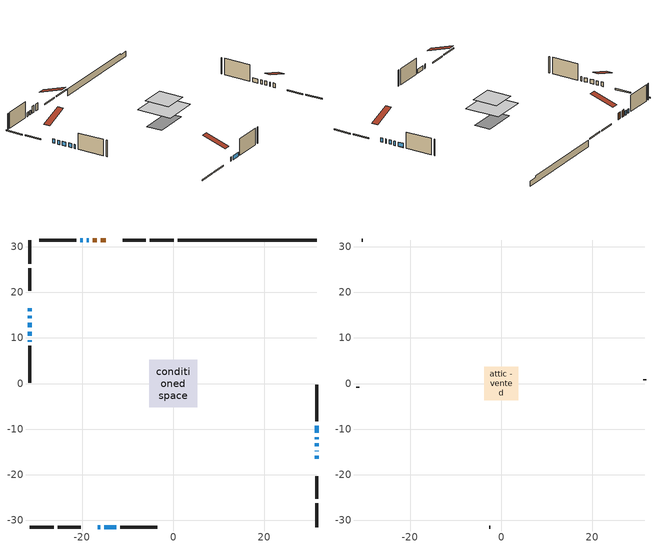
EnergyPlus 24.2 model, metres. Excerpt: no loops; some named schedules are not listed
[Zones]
conditioned space
 floor adiabatic (AdiabaticFloorConstruction): -5.26,-5.26 -5.26,5.26 5.26,5.26 5.26,-5.26 z3.2
 floor foundation (Slab1 construction): -5.18,-2.44 -5.18,2.44 5.18,2.44 5.18,-2.44 z-1.22
 wall outside (RimJoist1 construction): 0.09,31.5 -5.14,31.5 / -31.5,-31.5 -26.27,-31.5 / -31.5,31.5 -31.5,26.27 / 31.5,-31.5 31.5,-26.27 z0.76:1.06
 wall outside (RimJoist2 construction): -6.07,31.5 -11.1,31.5 / -25.34,-31.5 -20.31,-31.5 / -31.5,25.34 -31.5,20.31 / 31.5,-25.34 31.5,-20.31 z0.76:1.06
 wall outside (AdiabaticWallConstruction 1): -14.87,31.5 -15.9,31.5 / -16.83,31.5 -17.64,31.5 z0.76:2.79
 wall outside (AdiabaticWallConstruction): -16.54,-31.5 -16.05,-31.5 / -18.57,31.5 -18.97,31.5 / -19.9,31.5 -20.4,31.5 / -31.5,16.54 -31.5,15.83 / 31.5,-16.54 31.5,-15.82 / 31.5,-14.89 31.5,-14.72 / -31.5,14.9 -31.5,14.28 / 31.5,-13.79 31.5,-13.17 / 31.5,-12.24 31.5,-11.75 / -15.13,-31.5 -12.55,-31.5 / -31.5,13.35 -31.5,12.3 / -31.5,11.37 -31.5,10.45 / -31.5,9.52 -31.5,9.2 / 31.5,-10.82 31.5,-9.25 z0.76:1.98
 wall outside (Wall1 construction): -21.33,31.5 -29.42,31.5 / -11.62,-31.5 -3.53,-31.5 / -31.5,8.27 -31.5,0.18 / 31.5,-8.32 31.5,-0.22 z0.76:5.64
 wall foundation (FoundationWall1 construction): 1.02,31.5,-1.22 1.02,31.5,0.76 28.45,31.5,0.76 28.45,31.5,0.26 31.5,31.5,0.26 31.5,31.5,-1.22
 window (WindowConstruction 10): -16.54,-31.5 -16.05,-31.5 z0.76:1.98
 window (WindowConstruction 5): -18.57,31.5 -18.97,31.5 z0.76:1.98
 window (WindowConstruction 6): -19.9,31.5 -20.4,31.5 z0.76:1.98
 window (WindowConstruction 7): -31.5,16.54 -31.5,15.83 z0.76:1.98
 window (WindowConstruction 8): 31.5,-16.54 31.5,-15.82 z0.76:1.98
 window (WindowConstruction 9): 31.5,-14.89 31.5,-14.72 z0.76:1.98
 window (WindowConstruction 12): -31.5,14.9 -31.5,14.28 z0.76:1.98
 window (WindowConstruction 13): 31.5,-13.79 31.5,-13.17 z0.76:1.98
 window (WindowConstruction 11): 31.5,-12.24 31.5,-11.75 z0.76:1.98
 window (WindowConstruction): -15.12,-31.5 -12.55,-31.5 z0.76:1.98
 window (WindowConstruction 1): -31.5,13.35 -31.5,12.3 z0.76:1.98
 window (WindowConstruction 2): -31.5,11.37 -31.5,10.45 z0.76:1.98
 window (WindowConstruction 3): -31.5,9.52 -31.5,9.2 z0.76:1.98
 window (WindowConstruction 4): 31.5,-10.82 31.5,-9.25 z0.76:1.98
 door (Door): -14.87,31.5 -15.9,31.5 z0.76:2.79
 door (Door 1): -16.83,31.5 -17.64,31.5 z0.76:2.79
 ceiling adiabatic (AdiabaticFloorConstruction): 5.26,-5.26 5.26,5.26 -5.26,5.26 -5.26,-5.26 z3.2
attic - vented
 floor to conditioned space (Floor1 construction Reversed): -3.72,-3.72 -3.72,3.72 3.72,3.72 3.72,-3.72 z5.64
 wall outside (Wall3 construction): -30.35,31.5 -30.57,31.5 / -2.6,-31.5 -2.38,-31.5 / -31.5,-0.75 -31.5,-0.97 / 31.5,0.7 31.5,0.92 z0.76:5.64
 roof outside (Roof1 construction): -13.94,31.5,5.64 -13.94,24.26,8.05 -12.03,24.26,8.05 -12.03,31.5,5.64; -17.47,-31.5,5.64 -17.47,-24.26,8.05 -19.38,-24.26,8.05 -19.38,-31.5,5.64; -31.5,17.47,5.64 -24.26,17.47,8.05 -24.26,19.38,8.05 -31.5,19.38,5.64; 31.5,-17.47,5.64 24.26,-17.47,8.05 24.26,-19.38,8.05 31.5,-19.38,5.64
[Building]
Building 1: Terrain=Suburbs
[Site:Location]
London AP_ON: Latitude {deg}=43.03; Longitude {deg}=-81.15; Time Zone {hr}=-5; Elevation {m}=278; Keep Site Location Information=Yes
[Site:GroundTemperature:Shallow]
3.98693, 1.93205, 1.76749, 2.74264, 6.6573, 10.5537, 13.9317, 16.0716, 16.2534, 14.513, 11.2211, 7.44421
[Site:WaterMainsTemperature]
Calculation Method=Schedule; Temperature Schedule=mains temperature schedule
[Material] Roughness=Rough; Thermal Absorptance=0.9
Name | Thickness {m} | Conductivity {W/m-K} | Density {kg/m3} | Specific Heat {J/kg-K} | Solar Absorptance | Visible Absorptance
asphalt or fiberglass shingles | 0.00635 | 0.162714 | 1121.4 | 1465.45 | 0.4 | 0.4
ceiling stud and cavity | 0.1397 | 0.105361 | 65.682 | 1177.47 | 0.7 | 0.7
concrete 4.0 in. | 0.1016 | 1.803125 | 2242.8 | 837.4 | 0.7 | 0.7
concrete 8.0 in. | 0.2032 | 1.803125 | 2242.8 | 837.4 | 0.7 | 0.7
door material | 0.04445 | 0.188738 | 512.64 | 1214.23 | 0.7 | 0.7
door material 1 | 0.04445 | 0.053851 | 512.64 | 1214.23 | 0.7 | 0.7
exterior vertical ins | 0.00159689 | 0.029427 | 32.04 | 1214.23 | 0.7 | 0.7
floor covering | 0.0127 | 0.0433444 | 54.468 | 1339.84 | 0.6 | 0.6
floor rigid ins; wall rigid ins | 0.512978 | 0.029427 | 32.04 | 1214.23 | 0.7 | 0.7
floor stud and cavity | 0.1397 | 1.75129 | 37.0049 | 1207.88 | 0.7 | 0.7
furniture material conditioned space 1 | 0.1524 | 0.115458 | 640.8 | 1214.23 | 0.6 | 0.6
gypsum board | 0.0127 | 0.160291 | 801 | 837.4 | 0.6 | 0.6
gypsum board 1 | 0.0127 | 0.160291 | 801 | 837.4 | 0.7 | 0.7
osb sheathing 0.5 in. | 0.0127 | 0.115458 | 512.64 | 1214.23 | 0.7 | 0.7
osb sheathing 0.75 in. | 0.01905 | 0.115458 | 512.64 | 1214.23 | 0.7 | 0.7
rim joist stud and cavity | 0.0508 | 0.177588 | 50.32683 | 1063.81 | 0.6 | 0.6
rim joist stud and cavity 1 | 0.0508 | 0.182071 | 50.32683 | 1063.81 | 0.6 | 0.6
wall stud and cavity | 0.1397 | 1.20227 | 139.0536 | 1170.24 | 0.7 | 0.7
wall stud and cavity 1 | 0.0889 | 6.1454 | 50.32683 | 1063.81 | 0.6 | 0.6
wall stud and cavity 2 | 0.0889 | 0.380278 | 52.3479 | 1209.89 | 0.7 | 0.7
wall stud and cavity 3 | 0.0889 | 0.391764 | 83.0341 | 1211.67 | 0.7 | 0.7
wood siding | 0.0254 | 0.102417 | 544.68 | 1172.36 | 0.4 | 0.4
wood siding 1 | 0.00254 | 0.102417 | 544.68 | 1172.36 | 0.4 | 0.4
wood siding 2; wood siding 3; wood siding 4 | 0.0254 | 0.102417 | 544.68 | 1172.36 | 0.7 | 0.7
[WindowMaterial:SimpleGlazingSystem]
Name | U-Factor {W/m2-K} | Solar Heat Gain Coefficient
WindowMaterial | 5.27429 | 0.65
WindowMaterial 1 | 5.16812 | 0.62
WindowMaterial 10 | 5.36741 | 0.69
WindowMaterial 11 | 4.27667 | 0.43
WindowMaterial 2 | 5.08351 | 0.61
WindowMaterial 3 | 4.42089 | 0.47
WindowMaterial 4 | 4.96995 | 0.58
WindowMaterial 5 | 4.54297 | 0.49
WindowMaterial 6 | 4.721257 | 0.53
WindowMaterial 7 | 4.95519 | 0.58
WindowMaterial 8 | 4.89955 | 0.57
WindowMaterial 9 | 3.86842 | 0.34
[Construction]
AdiabaticFloorConstruction: floor stud and cavity, floor rigid ins, osb sheathing 0.75 in., floor covering
AdiabaticWallConstruction: wood siding 3, wall rigid ins, wall stud and cavity 2, gypsum board
AdiabaticWallConstruction 1: wood siding 4, wall rigid ins, wall stud and cavity 2, gypsum board
Door: door material
Door 1: door material 1
Floor1 construction Reversed: gypsum board, ceiling stud and cavity
FoundationWall1 construction: concrete 8.0 in., gypsum board 1
furniture construction conditioned space 1: furniture material conditioned space 1
PartitionWallConstruction: gypsum board, wall stud and cavity 3, gypsum board
RimJoist1 construction: wood siding 2, rim joist stud and cavity
RimJoist2 construction: wood siding 2, rim joist stud and cavity 1
Roof1 construction: asphalt or fiberglass shingles
Slab1 construction: concrete 4.0 in.
Wall1 construction: wood siding, osb sheathing 0.5 in., wall stud and cavity, gypsum board
Wall3 construction: wood siding 1, wall stud and cavity 1
WindowConstruction: WindowMaterial
WindowConstruction 1: WindowMaterial 1
WindowConstruction 10; WindowConstruction 11: WindowMaterial 10
WindowConstruction 12; WindowConstruction 13: WindowMaterial 11
WindowConstruction 2: WindowMaterial 2
WindowConstruction 3: WindowMaterial 3
WindowConstruction 4: WindowMaterial 4
WindowConstruction 5: WindowMaterial 5
WindowConstruction 6: WindowMaterial 6
WindowConstruction 7: WindowMaterial 7
WindowConstruction 8: WindowMaterial 8
WindowConstruction 9: WindowMaterial 9
[Zone] Multiplier=1; Part of Total Floor Area=Yes
Name | Volume {m3}
attic - vented | 21.6621
conditioned space | 435.7
[Space]
Name | Zone | Volume {m3}
attic - vented 1 | attic - vented | 21.6621
conditioned space 1 | conditioned space | 435.7
[ZoneInfiltration:EffectiveLeakageArea]
infil attic - vented 1: Zone or Space=attic - vented 1; Schedule=Always On Discrete; Effective Air Leakage Area {cm2}=2412.22; Stack Coefficient=0.000506984; Wind Coefficient=1.52131e-05
[ZoneMixing]
whole house fan mix: Zone or Space=attic - vented; Schedule=Always On Continuous; Design Flow Rate Calculation Method=Flow/Zone; Design Flow Rate {m3/s}=0; Source Zone or Space=conditioned space
[SurfaceProperty:ExposedFoundationPerimeter]
Slab1: Exposed Perimeter Calculation Method=TotalExposedPerimeter; Total Exposed Perimeter {m}=30.481
[InternalMass] Zone or ZoneList=conditioned space; Space or SpaceList=conditioned space 1
Name | Construction | Surface Area {m2}
furniture mass conditioned space 1 | furniture construction conditioned space 1 | 64.4561
partition wall mass | PartitionWallConstruction | 161.14
[Lights]
interior lighting: Zone or ZoneList or Space or SpaceList=conditioned space 1; Schedule=interior lighting schedule; Design Level Calculation Method=LightingLevel; Lighting Level {W}=343.2; Return Air Fraction=0; Fraction Radiant=0.6; Fraction Visible=0.2; Fraction Replaceable=1
[People]
occupants: Zone or ZoneList or Space or SpaceList=conditioned space 1; Number of People Schedule=occupants schedule; Number of People Calculation Method=People; Number of People=3; Fraction Radiant=0.314171; Sensible Heat Fraction=0.56303; Activity Level Schedule=occupants activity schedule; Carbon Dioxide Generation Rate {m3/s-W}=0; Enable ASHRAE 55 Comfort Warnings=No; Mean Radiant Temperature Calculation Type=EnclosureAveraged
[ElectricEquipment] Zone or ZoneList or Space or SpaceList=conditioned space 1; Design Level Calculation Method=EquipmentLevel
Name | Schedule | Design Level {W} | Fraction Latent | Fraction Radiant | Fraction Lost
clothes dryer | clothes dryer schedule | 140.772 | 0.015 | 0.081 | 0.85
clothes washer | clothes washer schedule | 32.1985 | 0.03 | 0.162 | 0.7
cooking range | cooking range schedule | 215.147 | 0.08 | 0.432 | 0.2
dishwasher | dishwasher schedule | 66.8632 | 0.3 | 0.18 | 0.4
fridge | fridge schedule | 72.9452 | 0 | 0.6 | 0
mech vent house fan | mech vent house fan schedule | 1.345 | 0 | 0 | 1
mech vent house fan cfis | mech vent house fan cfis schedule | 0 | 0 | 0 | 0
misc plug loads | misc plug loads schedule | 494.7 | 0.045 | 0.513 | 0.1
whole house fan | Always On Discrete | 0 | 0 | 0 | 1
[OtherEquipment] Zone or ZoneList or Space or SpaceList=conditioned space 1; Design Level Calculation Method=EquipmentLevel
Name | Fuel Type | Schedule | Design Level {W} | Fraction Latent | Fraction Radiant | Fraction Lost
clothes dryer 1 | Electricity | clothes dryer schedule | 0 | 0.015 | 0.081 | 0.85
cooking range 1 | Electricity | cooking range schedule | 0 | 0.08 | 0.432 | 0.2
general water use latent | None | general water use schedule | 62.594 | 1 | 0 | 0
general water use sensible | None | general water use schedule | -61.6891 | 0 | 0.6 | 0
mech vent house fan latent load | None | Always On Discrete | 0 | 1 | 0 | 0
mech vent house fan sensible load | None | Always On Discrete | 0 | 0 | 0 | 0
water heater energy adjustment1 | NaturalGas | Always On Discrete | 0.01 | 0 | 0 | 1
[ZoneInfiltration:DesignFlowRate] Zone or ZoneList or Space or SpaceList=conditioned space 1; Schedule=Always On Discrete; Design Flow Rate Calculation Method=Flow/Zone; Design Flow Rate {m3/s}=0
infil flow; natural vent flow; whole house fan flow
[Foundation:Kiva]
Foundation Kiva 1: Initial Indoor Air Temperature {C}=19.4389; Wall Height Above Grade {m}=0.760019; Wall Depth Below Slab {m}=0.2032; Custom Block Material Name 1=exterior vertical ins; Custom Block Depth 1 {m}=1.98001; Custom Block X Position 1 {m}=0.2159; Custom Block Z Position 1 {m}=0
[Foundation:Kiva:Settings]
Soil Conductivity {W/m-K}=0.849921; Soil Density {kg/m3}=1842.3; Soil Specific Heat {J/kg-K}=418.7; Ground Solar Absorptivity=0.9; Ground Thermal Absorptivity=0.9; Ground Surface Roughness {m}=0.03; Far-Field Width {m}=40; Deep-Ground Boundary Condition=ZeroFlux; Deep-Ground Depth {m}=40; Minimum Cell Dimension {m}=0.2; Maximum Cell Growth Coefficient=3; Simulation Timestep=Timestep
[Exterior:Lights]
exterior lighting: Schedule=exterior lighting schedule; Design Level {W}=75.6
[EnergyManagementSystem:GlobalVariable]
infil_program_Qfan
infil_program_Qinf
natural_vent_program_Qnv
natural_vent_program_Qwhf
[EnergyManagementSystem:Sensor]
Name | Output:Variable or Output:Meter Index Key | Output:Variable or Output:Meter
airflow_gain | infil flow | Infiltration Sensible Heat Gain Energy
airflow_gain_1 | natural vent flow | Infiltration Sensible Heat Gain Energy
airflow_gain_2 | whole house fan flow | Infiltration Sensible Heat Gain Energy
airflow_loss | infil flow | Infiltration Sensible Heat Loss Energy
airflow_loss_1 | natural vent flow | Infiltration Sensible Heat Loss Energy
airflow_loss_2 | whole house fan flow | Infiltration Sensible Heat Loss Energy
clg_load_cond |  | Cooling:EnergyTransfer:Zone:CONDITIONED SPACE
clg_sp_s; clg_sp_s_1 | cooling setpoint | Schedule Value
clothes_dryer_exhaust_0_sch_s | clothes dryer exhaust 0 schedule | Schedule Value
cool_season | cooling season schedule | Schedule Value
htg_load_cond |  | Heating:EnergyTransfer:Zone:CONDITIONED SPACE
htg_sp_s; htg_sp_s_1 | heating setpoint | Schedule Value
ig_ee_conv | clothes dryer | Electric Equipment Convective Heating Energy
ig_ee_conv_2 | cooking range | Electric Equipment Convective Heating Energy
ig_ee_conv_4 | fridge | Electric Equipment Convective Heating Energy
ig_ee_conv_5 | misc plug loads | Electric Equipment Convective Heating Energy
ig_ee_conv_6 | whole house fan | Electric Equipment Convective Heating Energy
ig_ee_rad | clothes dryer | Electric Equipment Radiant Heating Energy
ig_ee_rad_2 | cooking range | Electric Equipment Radiant Heating Energy
ig_ee_rad_4 | fridge | Electric Equipment Radiant Heating Energy
ig_ee_rad_5 | misc plug loads | Electric Equipment Radiant Heating Energy
ig_ee_rad_6 | whole house fan | Electric Equipment Radiant Heating Energy
ig_lgt_conv | interior lighting | Lights Convective Heating Energy
ig_lgt_rad | interior lighting | Lights Radiant Heating Energy
ig_lgt_vis | interior lighting | Lights Visible Radiation Heating Energy
ig_oe_conv | clothes dryer 1 | Other Equipment Convective Heating Energy
ig_oe_conv_1 | cooking range 1 | Other Equipment Convective Heating Energy
ig_oe_conv_2 | general water use latent | Other Equipment Convective Heating Energy
ig_oe_conv_3 | general water use sensible | Other Equipment Convective Heating Energy
ig_oe_conv_4 | water heater energy adjustment1 | Other Equipment Convective Heating Energy
ig_oe_rad | clothes dryer 1 | Other Equipment Radiant Heating Energy
ig_oe_rad_1 | cooking range 1 | Other Equipment Radiant Heating Energy
ig_oe_rad_2 | general water use latent | Other Equipment Radiant Heating Energy
ig_oe_rad_3 | general water use sensible | Other Equipment Radiant Heating Energy
ig_oe_rad_4 | water heater energy adjustment1 | Other Equipment Radiant Heating Energy
ig_ppl_conv | occupants | People Convective Heating Energy
ig_ppl_rad | occupants | People Radiant Heating Energy
im_conv | furniture mass conditioned space 1 | Surface Inside Face Convection Heat Gain Energy
im_conv_1 | partition wall mass | Surface Inside Face Convection Heat Gain Energy
im_ig | furniture mass conditioned space 1 | Surface Inside Face Internal Gains Radiation Heat Gain Energy
im_ig_1 | partition wall mass | Surface Inside Face Internal Gains Radiation Heat Gain Energy
im_lgt | furniture mass conditioned space 1 | Surface Inside Face Lights Radiation Heat Gain Energy
im_lgt_1 | partition wall mass | Surface Inside Face Lights Radiation Heat Gain Energy
im_sol | furniture mass conditioned space 1 | Surface Inside Face Solar Radiation Heat Gain Energy
im_sol_1 | partition wall mass | Surface Inside Face Solar Radiation Heat Gain Energy
im_surf | furniture mass conditioned space 1 | Surface Inside Face Net Surface Thermal Radiation Heat Gain Energy
im_surf_1 | partition wall mass | Surface Inside Face Net Surface Thermal Radiation Heat Gain Energy
mv_conv | mech vent house fan | Electric Equipment Convective Heating Energy
mv_conv_1 | mech vent house fan cfis | Electric Equipment Convective Heating Energy
mv_conv_2 | mech vent house fan latent load | Other Equipment Convective Heating Energy
mv_conv_3 | mech vent house fan sensible load | Other Equipment Convective Heating Energy
mv_rad | mech vent house fan | Electric Equipment Radiant Heating Energy
mv_rad_1 | mech vent house fan cfis | Electric Equipment Radiant Heating Energy
mv_rad_2 | mech vent house fan latent load | Other Equipment Radiant Heating Energy
mv_rad_3 | mech vent house fan sensible load | Other Equipment Radiant Heating Energy
natural_vent_s | natural vent schedule | Schedule Value
out_pb_s |  | Site Outdoor Air Barometric Pressure
out_wt_s |  | Site Outdoor Air Humidity Ratio
site_vw_s |  | Site Wind Speed
ss_back_out | Window1 | Surface Window Shortwave from Zone Back Out Window Heat Transfer Rate
ss_back_out_1 | Window10 | Surface Window Shortwave from Zone Back Out Window Heat Transfer Rate
ss_back_out_10 | Window4 | Surface Window Shortwave from Zone Back Out Window Heat Transfer Rate
ss_back_out_11 | Window5 | Surface Window Shortwave from Zone Back Out Window Heat Transfer Rate
ss_back_out_12 | Window6 | Surface Window Shortwave from Zone Back Out Window Heat Transfer Rate
ss_back_out_13 | Window7 | Surface Window Shortwave from Zone Back Out Window Heat Transfer Rate
ss_back_out_2 | Window11 | Surface Window Shortwave from Zone Back Out Window Heat Transfer Rate
ss_back_out_3 | Window12 | Surface Window Shortwave from Zone Back Out Window Heat Transfer Rate
ss_back_out_4 | Window13 | Surface Window Shortwave from Zone Back Out Window Heat Transfer Rate
ss_back_out_5 | Window14 | Surface Window Shortwave from Zone Back Out Window Heat Transfer Rate
ss_back_out_6 | Window15 | Surface Window Shortwave from Zone Back Out Window Heat Transfer Rate
ss_back_out_7 | Window17 | Surface Window Shortwave from Zone Back Out Window Heat Transfer Rate
ss_back_out_8 | Window2 | Surface Window Shortwave from Zone Back Out Window Heat Transfer Rate
ss_back_out_9 | Window3 | Surface Window Shortwave from Zone Back Out Window Heat Transfer Rate
ss_conv | Door1 | Surface Inside Face Convection Heat Gain Energy
ss_conv_1 | Door3 | Surface Inside Face Convection Heat Gain Energy
ss_conv_10 | Window2 | Surface Inside Face Convection Heat Gain Energy
ss_conv_11 | Window3 | Surface Inside Face Convection Heat Gain Energy
ss_conv_12 | Window4 | Surface Inside Face Convection Heat Gain Energy
ss_conv_13 | Window5 | Surface Inside Face Convection Heat Gain Energy
ss_conv_14 | Window6 | Surface Inside Face Convection Heat Gain Energy
ss_conv_15 | Window7 | Surface Inside Face Convection Heat Gain Energy
ss_conv_2 | Window1 | Surface Inside Face Convection Heat Gain Energy
ss_conv_3 | Window10 | Surface Inside Face Convection Heat Gain Energy
ss_conv_4 | Window11 | Surface Inside Face Convection Heat Gain Energy
ss_conv_5 | Window12 | Surface Inside Face Convection Heat Gain Energy
ss_conv_6 | Window13 | Surface Inside Face Convection Heat Gain Energy
ss_conv_7 | Window14 | Surface Inside Face Convection Heat Gain Energy
ss_conv_8 | Window15 | Surface Inside Face Convection Heat Gain Energy
ss_conv_9 | Window17 | Surface Inside Face Convection Heat Gain Energy
ss_ig | Door1 | Surface Inside Face Internal Gains Radiation Heat Gain Energy
ss_ig_1 | Door3 | Surface Inside Face Internal Gains Radiation Heat Gain Energy
ss_ig_10 | Window2 | Surface Inside Face Internal Gains Radiation Heat Gain Energy
ss_ig_11 | Window3 | Surface Inside Face Internal Gains Radiation Heat Gain Energy
ss_ig_12 | Window4 | Surface Inside Face Internal Gains Radiation Heat Gain Energy
ss_ig_13 | Window5 | Surface Inside Face Internal Gains Radiation Heat Gain Energy
ss_ig_14 | Window6 | Surface Inside Face Internal Gains Radiation Heat Gain Energy
ss_ig_15 | Window7 | Surface Inside Face Internal Gains Radiation Heat Gain Energy
ss_ig_2 | Window1 | Surface Inside Face Internal Gains Radiation Heat Gain Energy
ss_ig_3 | Window10 | Surface Inside Face Internal Gains Radiation Heat Gain Energy
ss_ig_4 | Window11 | Surface Inside Face Internal Gains Radiation Heat Gain Energy
ss_ig_5 | Window12 | Surface Inside Face Internal Gains Radiation Heat Gain Energy
ss_ig_6 | Window13 | Surface Inside Face Internal Gains Radiation Heat Gain Energy
ss_ig_7 | Window14 | Surface Inside Face Internal Gains Radiation Heat Gain Energy
ss_ig_8 | Window15 | Surface Inside Face Internal Gains Radiation Heat Gain Energy
ss_ig_9 | Window17 | Surface Inside Face Internal Gains Radiation Heat Gain Energy
ss_lgt | Door1 | Surface Inside Face Lights Radiation Heat Gain Energy
ss_lgt_1 | Door3 | Surface Inside Face Lights Radiation Heat Gain Energy
ss_sol | Door1 | Surface Inside Face Solar Radiation Heat Gain Energy
ss_sol_1 | Door3 | Surface Inside Face Solar Radiation Heat Gain Energy
ss_surf | Door1 | Surface Inside Face Net Surface Thermal Radiation Heat Gain Energy
ss_surf_1 | Door3 | Surface Inside Face Net Surface Thermal Radiation Heat Gain Energy
ss_surf_10 | Window2 | Surface Inside Face Net Surface Thermal Radiation Heat Gain Energy
ss_surf_11 | Window3 | Surface Inside Face Net Surface Thermal Radiation Heat Gain Energy
ss_surf_12 | Window4 | Surface Inside Face Net Surface Thermal Radiation Heat Gain Energy
ss_surf_13 | Window5 | Surface Inside Face Net Surface Thermal Radiation Heat Gain Energy
ss_surf_14 | Window6 | Surface Inside Face Net Surface Thermal Radiation Heat Gain Energy
ss_surf_15 | Window7 | Surface Inside Face Net Surface Thermal Radiation Heat Gain Energy
ss_surf_2 | Window1 | Surface Inside Face Net Surface Thermal Radiation Heat Gain Energy
ss_surf_3 | Window10 | Surface Inside Face Net Surface Thermal Radiation Heat Gain Energy
ss_surf_4 | Window11 | Surface Inside Face Net Surface Thermal Radiation Heat Gain Energy
ss_surf_5 | Window12 | Surface Inside Face Net Surface Thermal Radiation Heat Gain Energy
ss_surf_6 | Window13 | Surface Inside Face Net Surface Thermal Radiation Heat Gain Energy
ss_surf_7 | Window14 | Surface Inside Face Net Surface Thermal Radiation Heat Gain Energy
ss_surf_8 | Window15 | Surface Inside Face Net Surface Thermal Radiation Heat Gain Energy
ss_surf_9 | Window17 | Surface Inside Face Net Surface Thermal Radiation Heat Gain Energy
ss_trans_in | Window1 | Surface Window Transmitted Solar Radiation Rate
ss_trans_in_1 | Window10 | Surface Window Transmitted Solar Radiation Rate
ss_trans_in_10 | Window4 | Surface Window Transmitted Solar Radiation Rate
ss_trans_in_11 | Window5 | Surface Window Transmitted Solar Radiation Rate
ss_trans_in_12 | Window6 | Surface Window Transmitted Solar Radiation Rate
ss_trans_in_13 | Window7 | Surface Window Transmitted Solar Radiation Rate
ss_trans_in_2 | Window11 | Surface Window Transmitted Solar Radiation Rate
ss_trans_in_3 | Window12 | Surface Window Transmitted Solar Radiation Rate
ss_trans_in_4 | Window13 | Surface Window Transmitted Solar Radiation Rate
ss_trans_in_5 | Window14 | Surface Window Transmitted Solar Radiation Rate
ss_trans_in_6 | Window15 | Surface Window Transmitted Solar Radiation Rate
ss_trans_in_7 | Window17 | Surface Window Transmitted Solar Radiation Rate
ss_trans_in_8 | Window2 | Surface Window Transmitted Solar Radiation Rate
ss_trans_in_9 | Window3 | Surface Window Transmitted Solar Radiation Rate
ss_trans_out | Window1 | Surface Inside Face Initial Transmitted Diffuse Transmitted Out Window Solar Radiation Rate
ss_trans_out_1 | Window10 | Surface Inside Face Initial Transmitted Diffuse Transmitted Out Window Solar Radiation Rate
ss_trans_out_10 | Window4 | Surface Inside Face Initial Transmitted Diffuse Transmitted Out Window Solar Radiation Rate
ss_trans_out_11 | Window5 | Surface Inside Face Initial Transmitted Diffuse Transmitted Out Window Solar Radiation Rate
ss_trans_out_12 | Window6 | Surface Inside Face Initial Transmitted Diffuse Transmitted Out Window Solar Radiation Rate
ss_trans_out_13 | Window7 | Surface Inside Face Initial Transmitted Diffuse Transmitted Out Window Solar Radiation Rate
ss_trans_out_2 | Window11 | Surface Inside Face Initial Transmitted Diffuse Transmitted Out Window Solar Radiation Rate
ss_trans_out_3 | Window12 | Surface Inside Face Initial Transmitted Diffuse Transmitted Out Window Solar Radiation Rate
ss_trans_out_4 | Window13 | Surface Inside Face Initial Transmitted Diffuse Transmitted Out Window Solar Radiation Rate
ss_trans_out_5 | Window14 | Surface Inside Face Initial Transmitted Diffuse Transmitted Out Window Solar Radiation Rate
ss_trans_out_6 | Window15 | Surface Inside Face Initial Transmitted Diffuse Transmitted Out Window Solar Radiation Rate
ss_trans_out_7 | Window17 | Surface Inside Face Initial Transmitted Diffuse Transmitted Out Window Solar Radiation Rate
ss_trans_out_8 | Window2 | Surface Inside Face Initial Transmitted Diffuse Transmitted Out Window Solar Radiation Rate
ss_trans_out_9 | Window3 | Surface Inside Face Initial Transmitted Diffuse Transmitted Out Window Solar Radiation Rate
s_conv | Floor1 | Surface Inside Face Convection Heat Gain Energy
s_conv_1 | FoundationWall1 | Surface Inside Face Convection Heat Gain Energy
s_conv_10 | RimJoist2:270 | Surface Inside Face Convection Heat Gain Energy
s_conv_11 | RimJoist2:90 | Surface Inside Face Convection Heat Gain Energy
s_conv_12 | Slab1 | Surface Inside Face Convection Heat Gain Energy
s_conv_13 | Wall1:0 | Surface Inside Face Convection Heat Gain Energy
s_conv_14 | Wall1:180 | Surface Inside Face Convection Heat Gain Energy
s_conv_15 | Wall1:270 | Surface Inside Face Convection Heat Gain Energy
s_conv_16 | Wall1:90 | Surface Inside Face Convection Heat Gain Energy
s_conv_2 | inferred conditioned ceiling | Surface Inside Face Convection Heat Gain Energy
s_conv_3 | inferred conditioned floor | Surface Inside Face Convection Heat Gain Energy
s_conv_4 | RimJoist1:0 | Surface Inside Face Convection Heat Gain Energy
s_conv_5 | RimJoist1:180 | Surface Inside Face Convection Heat Gain Energy
s_conv_6 | RimJoist1:270 | Surface Inside Face Convection Heat Gain Energy
s_conv_7 | RimJoist1:90 | Surface Inside Face Convection Heat Gain Energy
